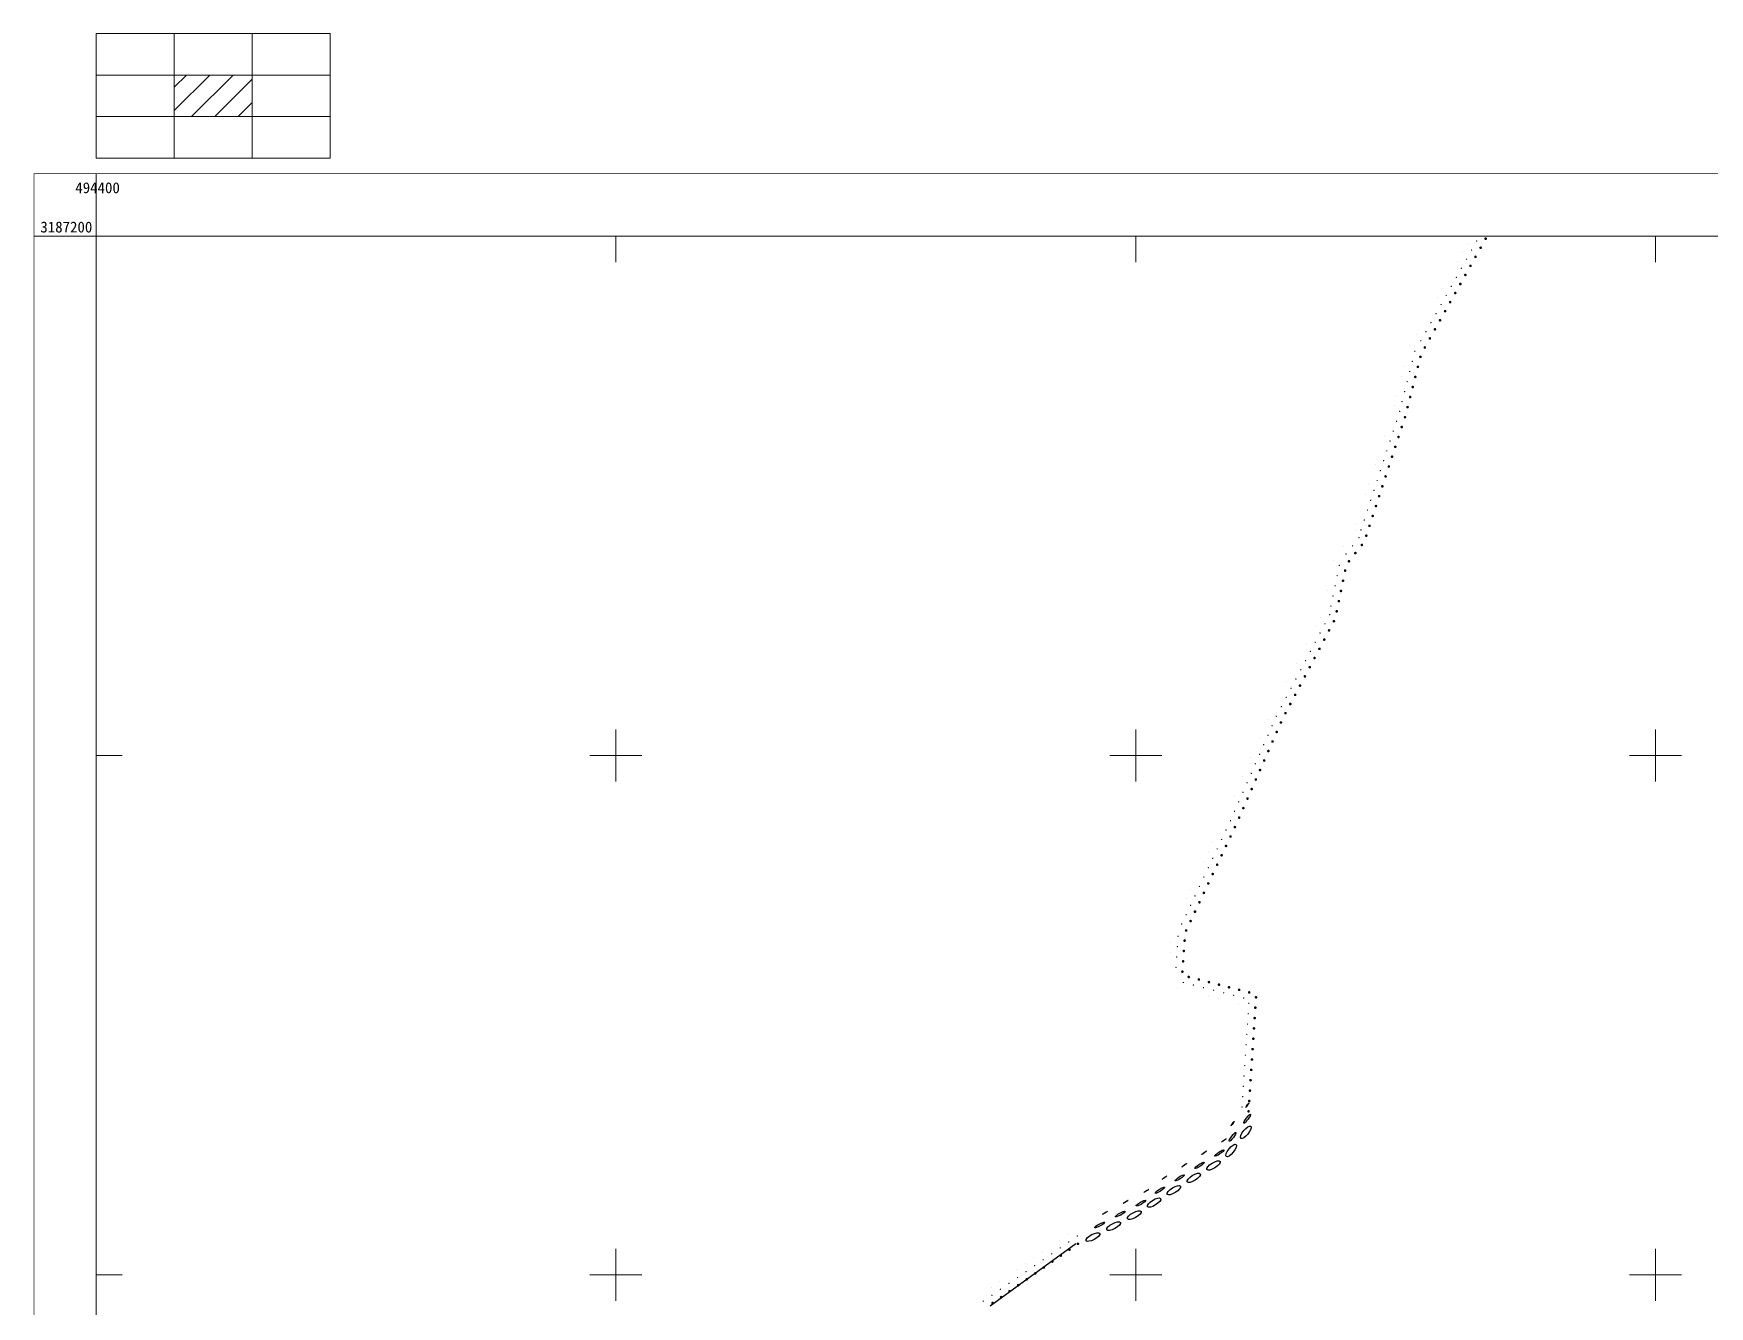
# Model space of a CAD drawing. Extents: x 494354 to 495824, y 3186148 to 3187278.
# Drawn here: x 494376 to 495021, y 3186788 to 3187278 of the extents above; entities that cross this region are included whole.
import ezdxf
from ezdxf.enums import TextEntityAlignment as Align

# ---------------------------------------------------------------- set-up
doc = ezdxf.new("R2010")
doc.units = 0
doc.header["$LTSCALE"] = 2
doc.layers.get('0').update_dxf_attribs({"linetype": 'CONTINUOUS'})
doc.layers.add('图廓层', color=7, linetype='CONTINUOUS')
doc.styles.get("Standard").update_dxf_attribs({"font": 'rs.shx', "bigfont": 'hztxt.shx'})
doc.styles.add('宋体', font='SimSun.ttf')

msp = doc.modelspace()

# ---------------------------------------------------------------- hatches: boundary and pattern name
at = {"layer": '图廓层', "linetype": 'Continuous', "lineweight": 0}
h = msp.add_hatch(dxfattribs=at)
h.set_pattern_fill('ANSI31', scale=2, style=0)
h.set_pattern_definition([(45, (489706.09, 3183269.7964), (-4.490128, 4.490128), [])])
h.paths.add_polyline_path([(494460, 3187246), (494460, 3187262), (494430, 3187262), (494430, 3187246)])

# ---------------------------------------------------------------- linework, layer by layer
at = {"flags": 128}
for points, const_width in [([(494929.64, 3187200.67, 1), (494929.69, 3187200.67, 1)], 0.05), ([(494934.44, 3187199.01, 1), (494934.94, 3187199.01, 1)], 0.5), ([(494925.74, 3187193.69, 1), (494925.79, 3187193.69, 1)], 0.05), ([(494927.69, 3187197.18, 1), (494927.74, 3187197.18, 1)], 0.05), ([(494929.12, 3187194.61, 1), (494929.37, 3187194.61, 1)], 0.25), ([(494931.08, 3187198.1, 1), (494931.33, 3187198.1, 1)], 0.25), ([(494932.49, 3187195.52, 1), (494932.99, 3187195.52, 1)], 0.5), ([(494921.83, 3187186.71, 1), (494921.88, 3187186.71, 1)], 0.05), ([(494923.78, 3187190.2, 1), (494923.83, 3187190.2, 1)], 0.05), ([(494925.22, 3187187.62, 1), (494925.47, 3187187.62, 1)], 0.25), ([(494927.17, 3187191.11, 1), (494927.42, 3187191.11, 1)], 0.25), ([(494928.58, 3187188.54, 1), (494929.08, 3187188.54, 1)], 0.5), ([(494930.53, 3187192.03, 1), (494931.03, 3187192.03, 1)], 0.5), ([(494917.93, 3187179.73, 1), (494917.98, 3187179.73, 1)], 0.05), ([(494919.88, 3187183.22, 1), (494919.93, 3187183.22, 1)], 0.05), ([(494921.31, 3187180.64, 1), (494921.56, 3187180.64, 1)], 0.25), ([(494923.27, 3187184.13, 1), (494923.52, 3187184.13, 1)], 0.25), ([(494924.68, 3187181.56, 1), (494925.18, 3187181.56, 1)], 0.5), ([(494926.63, 3187185.05, 1), (494927.13, 3187185.05, 1)], 0.5), ([(494915.97, 3187176.24, 1), (494916.02, 3187176.24, 1)], 0.05), ([(494917.41, 3187173.66, 1), (494917.66, 3187173.66, 1)], 0.25), ([(494919.36, 3187177.15, 1), (494919.61, 3187177.15, 1)], 0.25), ([(494920.77, 3187174.57, 1), (494921.27, 3187174.57, 1)], 0.5), ([(494922.72, 3187178.06, 1), (494923.22, 3187178.06, 1)], 0.5), ([(494912.07, 3187169.25, 1), (494912.12, 3187169.25, 1)], 0.05), ([(494913.5, 3187166.68, 1), (494913.75, 3187166.68, 1)], 0.25), ([(494914.02, 3187172.75, 1), (494914.07, 3187172.75, 1)], 0.05), ([(494915.46, 3187170.17, 1), (494915.71, 3187170.17, 1)], 0.25), ([(494916.87, 3187167.59, 1), (494917.37, 3187167.59, 1)], 0.5), ([(494918.82, 3187171.08, 1), (494919.32, 3187171.08, 1)], 0.5), ([(494908.16, 3187162.27, 1), (494908.21, 3187162.27, 1)], 0.05), ([(494910.11, 3187165.76, 1), (494910.16, 3187165.76, 1)], 0.05), ([(494911.55, 3187163.19, 1), (494911.8, 3187163.19, 1)], 0.25), ([(494912.96, 3187160.61, 1), (494913.46, 3187160.61, 1)], 0.5), ([(494914.91, 3187164.1, 1), (494915.41, 3187164.1, 1)], 0.5), ([(494904.26, 3187153.84, 1), (494904.31, 3187153.84, 1)], 0.05), ([(494905.25, 3187157.71, 1), (494905.3, 3187157.71, 1)], 0.05), ([(494907.3, 3187155.62, 1), (494907.55, 3187155.62, 1)], 0.25), ([(494909.32, 3187153.52, 1), (494909.82, 3187153.52, 1)], 0.5), ([(494909.6, 3187159.7, 1), (494909.85, 3187159.7, 1)], 0.25), ([(494911.01, 3187157.12, 1), (494911.51, 3187157.12, 1)], 0.5), ([(494903.28, 3187149.96, 1), (494903.33, 3187149.96, 1)], 0.05), ([(494905.32, 3187147.86, 1), (494905.57, 3187147.86, 1)], 0.25), ([(494906.31, 3187151.74, 1), (494906.56, 3187151.74, 1)], 0.25), ([(494908.33, 3187149.64, 1), (494908.83, 3187149.64, 1)], 0.5), ([(494901.3, 3187142.21, 1), (494901.35, 3187142.21, 1)], 0.05), ([(494902.29, 3187146.08, 1), (494902.34, 3187146.08, 1)], 0.05), ([(494904.33, 3187143.99, 1), (494904.58, 3187143.99, 1)], 0.25), ([(494906.36, 3187141.89, 1), (494906.86, 3187141.89, 1)], 0.5), ([(494907.34, 3187145.77, 1), (494907.84, 3187145.77, 1)], 0.5), ([(494899.6, 3187134.73, 1), (494899.65, 3187134.73, 1)], 0.05), ([(494900.31, 3187138.33, 1), (494900.36, 3187138.33, 1)], 0.05), ([(494902.36, 3187136.24, 1), (494902.61, 3187136.24, 1)], 0.25), ([(494903.35, 3187140.11, 1), (494903.6, 3187140.11, 1)], 0.25), ([(494904.38, 3187134.14, 1), (494904.88, 3187134.14, 1)], 0.5), ([(494905.37, 3187138.02, 1), (494905.87, 3187138.02, 1)], 0.5), ([(494898.35, 3187130.93, 1), (494898.4, 3187130.93, 1)], 0.05), ([(494900.26, 3187128.7, 1), (494900.51, 3187128.7, 1)], 0.25), ([(494901.5, 3187132.5, 1), (494901.75, 3187132.5, 1)], 0.25), ([(494903.38, 3187130.27, 1), (494903.88, 3187130.27, 1)], 0.5), ([(494895.87, 3187123.33, 1), (494895.92, 3187123.33, 1)], 0.05), ([(494897.11, 3187127.13, 1), (494897.16, 3187127.13, 1)], 0.05), ([(494899.02, 3187124.9, 1), (494899.27, 3187124.9, 1)], 0.25), ([(494900.89, 3187122.66, 1), (494901.39, 3187122.66, 1)], 0.5), ([(494902.14, 3187126.47, 1), (494902.64, 3187126.47, 1)], 0.5), ([(494893.38, 3187115.72, 1), (494893.43, 3187115.72, 1)], 0.05), ([(494894.63, 3187119.53, 1), (494894.68, 3187119.53, 1)], 0.05), ([(494896.53, 3187117.29, 1), (494896.78, 3187117.29, 1)], 0.25), ([(494897.77, 3187121.09, 1), (494898.02, 3187121.09, 1)], 0.25), ([(494898.41, 3187115.06, 1), (494898.91, 3187115.06, 1)], 0.5), ([(494899.65, 3187118.86, 1), (494900.15, 3187118.86, 1)], 0.5), ([(494892.14, 3187111.92, 1), (494892.19, 3187111.92, 1)], 0.05), ([(494894.05, 3187109.69, 1), (494894.3, 3187109.69, 1)], 0.25), ([(494895.29, 3187113.49, 1), (494895.54, 3187113.49, 1)], 0.25), ([(494897.17, 3187111.26, 1), (494897.67, 3187111.26, 1)], 0.5), ([(494889.66, 3187104.32, 1), (494889.71, 3187104.32, 1)], 0.05), ([(494890.9, 3187108.12, 1), (494890.95, 3187108.12, 1)], 0.05), ([(494891.56, 3187102.08, 1), (494891.81, 3187102.08, 1)], 0.25), ([(494892.8, 3187105.89, 1), (494893.05, 3187105.89, 1)], 0.25), ([(494894.68, 3187103.65, 1), (494895.18, 3187103.65, 1)], 0.5), ([(494895.92, 3187107.46, 1), (494896.42, 3187107.46, 1)], 0.5), ([(494887.17, 3187096.71, 1), (494887.22, 3187096.71, 1)], 0.05), ([(494888.42, 3187100.51, 1), (494888.47, 3187100.51, 1)], 0.05), ([(494890.32, 3187098.28, 1), (494890.57, 3187098.28, 1)], 0.25), ([(494892.2, 3187096.05, 1), (494892.7, 3187096.05, 1)], 0.5), ([(494893.44, 3187099.85, 1), (494893.94, 3187099.85, 1)], 0.5), ([(494885.93, 3187092.91, 1), (494885.98, 3187092.91, 1)], 0.05), ([(494887.83, 3187090.68, 1), (494888.08, 3187090.68, 1)], 0.25), ([(494889.08, 3187094.48, 1), (494889.33, 3187094.48, 1)], 0.25), ([(494890.96, 3187092.25, 1), (494891.46, 3187092.25, 1)], 0.5), ([(494882.31, 3187083.52, 1), (494882.36, 3187083.52, 1)], 0.05), ([(494884.69, 3187089.11, 1), (494884.74, 3187089.11, 1)], 0.05), ([(494884.79, 3187086.66, 1), (494884.84, 3187086.66, 1)], 0.05), ([(494885.8, 3187083.87, 1), (494886.05, 3187083.87, 1)], 0.25), ([(494886.59, 3187086.88, 1), (494886.84, 3187086.88, 1)], 0.25), ([(494888.47, 3187084.64, 1), (494888.97, 3187084.64, 1)], 0.5), ([(494889.71, 3187088.44, 1), (494890.21, 3187088.44, 1)], 0.5), ([(494879.83, 3187080.38, 1), (494879.88, 3187080.38, 1)], 0.05), ([(494880.84, 3187077.59, 1), (494881.09, 3187077.59, 1)], 0.25), ([(494883.32, 3187080.73, 1), (494883.57, 3187080.73, 1)], 0.25), ([(494884.3, 3187077.94, 1), (494884.8, 3187077.94, 1)], 0.5), ([(494886.78, 3187081.08, 1), (494887.28, 3187081.08, 1)], 0.5), ([(494875.28, 3187071.27, 1), (494875.33, 3187071.27, 1)], 0.05), ([(494876.09, 3187075.19, 1), (494876.14, 3187075.19, 1)], 0.05), ([(494878.23, 3187073.19, 1), (494878.48, 3187073.19, 1)], 0.25), ([(494880.35, 3187071.2, 1), (494880.85, 3187071.2, 1)], 0.5), ([(494881.82, 3187074.8, 1), (494882.32, 3187074.8, 1)], 0.5), ([(494874.47, 3187067.35, 1), (494874.52, 3187067.35, 1)], 0.05), ([(494876.61, 3187065.36, 1), (494876.86, 3187065.36, 1)], 0.25), ([(494877.42, 3187069.27, 1), (494877.67, 3187069.27, 1)], 0.25), ([(494878.73, 3187063.36, 1), (494879.23, 3187063.36, 1)], 0.5), ([(494879.54, 3187067.28, 1), (494880.04, 3187067.28, 1)], 0.5), ([(494872.85, 3187059.52, 1), (494872.9, 3187059.52, 1)], 0.05), ([(494873.66, 3187063.43, 1), (494873.71, 3187063.43, 1)], 0.05), ([(494874.99, 3187057.52, 1), (494875.24, 3187057.52, 1)], 0.25), ([(494875.8, 3187061.44, 1), (494876.05, 3187061.44, 1)], 0.25), ([(494877.92, 3187059.44, 1), (494878.42, 3187059.44, 1)], 0.5), ([(494871.19, 3187053.24, 1), (494871.24, 3187053.24, 1)], 0.05), ([(494872.69, 3187050.7, 1), (494872.94, 3187050.7, 1)], 0.25), ([(494873.05, 3187056.78, 1), (494873.1, 3187056.78, 1)], 0.05), ([(494874.56, 3187054.24, 1), (494874.81, 3187054.24, 1)], 0.25), ([(494876.03, 3187051.71, 1), (494876.53, 3187051.71, 1)], 0.5), ([(494877.11, 3187055.53, 1), (494877.61, 3187055.53, 1)], 0.5), ([(494867.47, 3187046.16, 1), (494867.52, 3187046.16, 1)], 0.05), ([(494869.33, 3187049.7, 1), (494869.38, 3187049.7, 1)], 0.05), ([(494870.83, 3187047.16, 1), (494871.08, 3187047.16, 1)], 0.25), ([(494872.31, 3187044.63, 1), (494872.81, 3187044.63, 1)], 0.5), ([(494874.17, 3187048.17, 1), (494874.67, 3187048.17, 1)], 0.5), ([(494863.74, 3187039.08, 1), (494863.79, 3187039.08, 1)], 0.05), ([(494865.61, 3187042.62, 1), (494865.66, 3187042.62, 1)], 0.05), ([(494867.11, 3187040.08, 1), (494867.36, 3187040.08, 1)], 0.25), ([(494868.58, 3187037.55, 1), (494869.08, 3187037.55, 1)], 0.5), ([(494868.97, 3187043.62, 1), (494869.22, 3187043.62, 1)], 0.25), ([(494870.45, 3187041.09, 1), (494870.95, 3187041.09, 1)], 0.5), ([(494860.02, 3187032, 1), (494860.07, 3187032, 1)], 0.05), ([(494861.88, 3187035.54, 1), (494861.93, 3187035.54, 1)], 0.05), ([(494863.38, 3187033, 1), (494863.63, 3187033, 1)], 0.25), ([(494865.24, 3187036.54, 1), (494865.49, 3187036.54, 1)], 0.25), ([(494866.72, 3187034.01, 1), (494867.22, 3187034.01, 1)], 0.5), ([(494856.29, 3187024.92, 1), (494856.34, 3187024.92, 1)], 0.05), ([(494858.16, 3187028.46, 1), (494858.21, 3187028.46, 1)], 0.05), ([(494859.66, 3187025.92, 1), (494859.91, 3187025.92, 1)], 0.25), ([(494861.52, 3187029.46, 1), (494861.77, 3187029.46, 1)], 0.25), ([(494863, 3187026.93, 1), (494863.5, 3187026.93, 1)], 0.5), ([(494864.86, 3187030.47, 1), (494865.36, 3187030.47, 1)], 0.5), ([(494854.43, 3187021.38, 1), (494854.48, 3187021.38, 1)], 0.05), ([(494855.93, 3187018.84, 1), (494856.18, 3187018.84, 1)], 0.25), ([(494857.8, 3187022.38, 1), (494858.05, 3187022.38, 1)], 0.25), ([(494859.27, 3187019.84, 1), (494859.77, 3187019.84, 1)], 0.5), ([(494861.13, 3187023.38, 1), (494861.63, 3187023.38, 1)], 0.5), ([(494850.7, 3187013.89, 1), (494850.75, 3187013.89, 1)], 0.05), ([(494852.31, 3187017.56, 1), (494852.36, 3187017.56, 1)], 0.05), ([(494853.98, 3187015.14, 1), (494854.23, 3187015.14, 1)], 0.25), ([(494855.64, 3187012.72, 1), (494856.14, 3187012.72, 1)], 0.5), ([(494857.41, 3187016.3, 1), (494857.91, 3187016.3, 1)], 0.5), ([(494847.49, 3187006.57, 1), (494847.54, 3187006.57, 1)], 0.05), ([(494849.09, 3187010.23, 1), (494849.14, 3187010.23, 1)], 0.05), ([(494850.77, 3187007.81, 1), (494851.02, 3187007.81, 1)], 0.25), ([(494852.42, 3187005.4, 1), (494852.92, 3187005.4, 1)], 0.5), ([(494852.38, 3187011.48, 1), (494852.63, 3187011.48, 1)], 0.25), ([(494854.03, 3187009.06, 1), (494854.53, 3187009.06, 1)], 0.5), ([(494844.27, 3186999.24, 1), (494844.32, 3186999.24, 1)], 0.05), ([(494845.88, 3187002.9, 1), (494845.93, 3187002.9, 1)], 0.05), ([(494847.56, 3187000.49, 1), (494847.81, 3187000.49, 1)], 0.25), ([(494849.16, 3187004.15, 1), (494849.41, 3187004.15, 1)], 0.25), ([(494850.81, 3187001.73, 1), (494851.31, 3187001.73, 1)], 0.5), ([(494842.67, 3186995.58, 1), (494842.72, 3186995.58, 1)], 0.05), ([(494844.34, 3186993.16, 1), (494844.59, 3186993.16, 1)], 0.25), ([(494845.95, 3186996.82, 1), (494846.2, 3186996.82, 1)], 0.25), ([(494847.6, 3186994.41, 1), (494848.1, 3186994.41, 1)], 0.5), ([(494849.21, 3186998.07, 1), (494849.71, 3186998.07, 1)], 0.5), ([(494839.45, 3186988.25, 1), (494839.5, 3186988.25, 1)], 0.05), ([(494841.06, 3186991.92, 1), (494841.11, 3186991.92, 1)], 0.05), ([(494842.74, 3186989.5, 1), (494842.99, 3186989.5, 1)], 0.25), ([(494844.39, 3186987.08, 1), (494844.89, 3186987.08, 1)], 0.5), ([(494845.99, 3186990.74, 1), (494846.49, 3186990.74, 1)], 0.5), ([(494836.24, 3186980.93, 1), (494836.29, 3186980.93, 1)], 0.05), ([(494837.85, 3186984.59, 1), (494837.9, 3186984.59, 1)], 0.05), ([(494839.52, 3186982.17, 1), (494839.77, 3186982.17, 1)], 0.25), ([(494841.17, 3186979.75, 1), (494841.67, 3186979.75, 1)], 0.5), ([(494841.13, 3186985.84, 1), (494841.38, 3186985.84, 1)], 0.25), ([(494842.78, 3186983.42, 1), (494843.28, 3186983.42, 1)], 0.5), ([(494833.03, 3186973.75, 1), (494833.08, 3186973.75, 1)], 0.05), ([(494834.74, 3186977.37, 1), (494834.79, 3186977.37, 1)], 0.05), ([(494836.35, 3186974.91, 1), (494836.6, 3186974.91, 1)], 0.25), ([(494837.91, 3186978.51, 1), (494838.16, 3186978.51, 1)], 0.25), ([(494839.57, 3186976.09, 1), (494840.07, 3186976.09, 1)], 0.5), ([(494831.33, 3186970.13, 1), (494831.38, 3186970.13, 1)], 0.05), ([(494832.94, 3186967.67, 1), (494833.19, 3186967.67, 1)], 0.25), ([(494834.64, 3186971.29, 1), (494834.89, 3186971.29, 1)], 0.25), ([(494836.23, 3186968.82, 1), (494836.73, 3186968.82, 1)], 0.5), ([(494837.93, 3186972.44, 1), (494838.43, 3186972.44, 1)], 0.5), ([(494827.91, 3186962.9, 1), (494827.96, 3186962.9, 1)], 0.05), ([(494829.52, 3186960.43, 1), (494829.77, 3186960.43, 1)], 0.25), ([(494829.62, 3186966.52, 1), (494829.67, 3186966.52, 1)], 0.05), ([(494831.23, 3186964.05, 1), (494831.48, 3186964.05, 1)], 0.25), ([(494832.82, 3186961.59, 1), (494833.32, 3186961.59, 1)], 0.5), ([(494834.52, 3186965.2, 1), (494835.02, 3186965.2, 1)], 0.5), ([(494824.5, 3186955.66, 1), (494824.55, 3186955.66, 1)], 0.05), ([(494826.21, 3186959.28, 1), (494826.26, 3186959.28, 1)], 0.05), ([(494827.82, 3186956.82, 1), (494828.07, 3186956.82, 1)], 0.25), ([(494829.4, 3186954.35, 1), (494829.9, 3186954.35, 1)], 0.5), ([(494831.11, 3186957.97, 1), (494831.61, 3186957.97, 1)], 0.5), ([(494821.09, 3186948.43, 1), (494821.14, 3186948.43, 1)], 0.05), ([(494822.8, 3186952.04, 1), (494822.85, 3186952.04, 1)], 0.05), ([(494824.41, 3186949.58, 1), (494824.66, 3186949.58, 1)], 0.25), ([(494825.99, 3186947.11, 1), (494826.49, 3186947.11, 1)], 0.5), ([(494826.11, 3186953.2, 1), (494826.36, 3186953.2, 1)], 0.25), ([(494827.7, 3186950.73, 1), (494828.2, 3186950.73, 1)], 0.5), ([(494817.68, 3186941.19, 1), (494817.73, 3186941.19, 1)], 0.05), ([(494819.39, 3186944.81, 1), (494819.44, 3186944.81, 1)], 0.05), ([(494821, 3186942.34, 1), (494821.25, 3186942.34, 1)], 0.25), ([(494822.7, 3186945.96, 1), (494822.95, 3186945.96, 1)], 0.25), ([(494824.29, 3186943.5, 1), (494824.79, 3186943.5, 1)], 0.5), ([(494815.97, 3186937.57, 1), (494816.02, 3186937.57, 1)], 0.05), ([(494817.58, 3186935.11, 1), (494817.83, 3186935.11, 1)], 0.25), ([(494819.29, 3186938.72, 1), (494819.54, 3186938.72, 1)], 0.25), ([(494820.88, 3186936.26, 1), (494821.38, 3186936.26, 1)], 0.5), ([(494822.58, 3186939.88, 1), (494823.08, 3186939.88, 1)], 0.5), ([(494813.53, 3186928.1, 1), (494813.58, 3186928.1, 1)], 0.05), ([(494813.81, 3186932.09, 1), (494813.86, 3186932.09, 1)], 0.05), ([(494816.2, 3186930.41, 1), (494816.45, 3186930.41, 1)], 0.25), ([(494818.56, 3186928.74, 1), (494819.06, 3186928.74, 1)], 0.5), ([(494819.17, 3186932.64, 1), (494819.67, 3186932.64, 1)], 0.5), ([(494813.25, 3186924.11, 1), (494813.3, 3186924.11, 1)], 0.05), ([(494815.64, 3186922.43, 1), (494815.89, 3186922.43, 1)], 0.25), ([(494815.92, 3186926.42, 1), (494816.17, 3186926.42, 1)], 0.25), ([(494818.28, 3186924.75, 1), (494818.78, 3186924.75, 1)], 0.5), ([(494812.98, 3186920.12, 1), (494813.03, 3186920.12, 1)], 0.05), ([(494815.37, 3186918.44, 1), (494815.62, 3186918.44, 1)], 0.25), ([(494817.73, 3186916.77, 1), (494818.23, 3186916.77, 1)], 0.5), ([(494818.01, 3186920.76, 1), (494818.51, 3186920.76, 1)], 0.5), ([(494820.18, 3186914.75, 1), (494820.68, 3186914.75, 1)], 0.5), ([(494816.21, 3186910.46, 1), (494816.26, 3186910.46, 1)], 0.05), ([(494818.21, 3186912.6, 1), (494818.46, 3186912.6, 1)], 0.25), ([(494820.08, 3186909.46, 1), (494820.13, 3186909.46, 1)], 0.05), ([(494822.08, 3186911.61, 1), (494822.33, 3186911.61, 1)], 0.25), ([(494824.05, 3186913.76, 1), (494824.55, 3186913.76, 1)], 0.5), ([(494825.96, 3186910.62, 1), (494826.21, 3186910.62, 1)], 0.25), ([(494827.93, 3186912.76, 1), (494828.43, 3186912.76, 1)], 0.5), ([(494829.83, 3186909.63, 1), (494830.08, 3186909.63, 1)], 0.25), ([(494831.8, 3186911.77, 1), (494832.3, 3186911.77, 1)], 0.5), ([(494833.71, 3186908.64, 1), (494833.96, 3186908.64, 1)], 0.25), ([(494835.68, 3186910.78, 1), (494836.18, 3186910.78, 1)], 0.5), ([(494839.55, 3186909.79, 1), (494840.05, 3186909.79, 1)], 0.5), ([(494841.3, 3186910.24, 1), (494841.35, 3186910.24, 1)], 0.05), ([(494843.43, 3186908.8, 1), (494843.93, 3186908.8, 1)], 0.5), ([(494843.69, 3186908.57, 1), (494843.94, 3186908.57, 1)], 0.25), ([(494823.96, 3186908.47, 1), (494824.01, 3186908.47, 1)], 0.05), ([(494827.83, 3186907.48, 1), (494827.88, 3186907.48, 1)], 0.05), ([(494831.71, 3186906.49, 1), (494831.76, 3186906.49, 1)], 0.05), ([(494835.59, 3186905.5, 1), (494835.64, 3186905.5, 1)], 0.05), ([(494837.58, 3186907.65, 1), (494837.83, 3186907.65, 1)], 0.25), ([(494839.46, 3186904.51, 1), (494839.51, 3186904.51, 1)], 0.05), ([(494841.03, 3186906.25, 1), (494841.08, 3186906.25, 1)], 0.05), ([(494841.46, 3186906.66, 1), (494841.71, 3186906.66, 1)], 0.25), ([(494843.43, 3186904.58, 1), (494843.68, 3186904.58, 1)], 0.25), ([(494845.8, 3186902.92, 1), (494846.3, 3186902.92, 1)], 0.5), ([(494846.06, 3186906.91, 1), (494846.56, 3186906.91, 1)], 0.5), ([(494840.51, 3186898.27, 1), (494840.56, 3186898.27, 1)], 0.05), ([(494840.77, 3186902.26, 1), (494840.82, 3186902.26, 1)], 0.05), ([(494842.9, 3186896.6, 1), (494843.15, 3186896.6, 1)], 0.25), ([(494843.17, 3186900.59, 1), (494843.42, 3186900.59, 1)], 0.25), ([(494845.54, 3186898.92, 1), (494846.04, 3186898.92, 1)], 0.5), ([(494839.99, 3186890.28, 1), (494840.04, 3186890.28, 1)], 0.05), ([(494840.25, 3186894.28, 1), (494840.3, 3186894.28, 1)], 0.05), ([(494842.64, 3186892.61, 1), (494842.89, 3186892.61, 1)], 0.25), ([(494845.01, 3186890.94, 1), (494845.51, 3186890.94, 1)], 0.5), ([(494845.27, 3186894.93, 1), (494845.77, 3186894.93, 1)], 0.5), ([(494839.72, 3186886.29, 1), (494839.77, 3186886.29, 1)], 0.05), ([(494842.12, 3186884.63, 1), (494842.37, 3186884.63, 1)], 0.25), ([(494842.38, 3186888.62, 1), (494842.63, 3186888.62, 1)], 0.25), ([(494844.49, 3186882.96, 1), (494844.99, 3186882.96, 1)], 0.5), ([(494844.75, 3186886.95, 1), (494845.25, 3186886.95, 1)], 0.5), ([(494839.2, 3186878.31, 1), (494839.25, 3186878.31, 1)], 0.05), ([(494839.46, 3186882.3, 1), (494839.51, 3186882.3, 1)], 0.05), ([(494841.59, 3186876.64, 1), (494841.84, 3186876.64, 1)], 0.25), ([(494841.85, 3186880.63, 1), (494842.1, 3186880.63, 1)], 0.25), ([(494844.22, 3186878.97, 1), (494844.72, 3186878.97, 1)], 0.5), ([(494838.67, 3186870.33, 1), (494838.72, 3186870.33, 1)], 0.05), ([(494838.94, 3186874.32, 1), (494838.99, 3186874.32, 1)], 0.05), ([(494841.33, 3186872.65, 1), (494841.58, 3186872.65, 1)], 0.25), ([(494843.7, 3186870.98, 1), (494844.2, 3186870.98, 1)], 0.5), ([(494843.96, 3186874.98, 1), (494844.46, 3186874.98, 1)], 0.5), ([(494838.41, 3186866.34, 1), (494838.46, 3186866.34, 1)], 0.05), ([(494840.81, 3186864.67, 1), (494841.06, 3186864.67, 1)], 0.25), ([(494841.07, 3186868.66, 1), (494841.32, 3186868.66, 1)], 0.25), ([(494843.44, 3186866.99, 1), (494843.94, 3186866.99, 1)], 0.5), ([(494843.17, 3186863, 1), (494843.67, 3186863, 1)], 0.5), ([(494770.68, 3186813.42, 1), (494770.73, 3186813.42, 1)], 0.05), ([(494773.97, 3186815.7, 1), (494774.02, 3186815.7, 1)], 0.05), ([(494774.12, 3186812.71, 1), (494774.37, 3186812.71, 1)], 0.25), ([(494777.25, 3186817.98, 1), (494777.3, 3186817.98, 1)], 0.05), ([(494777.4, 3186814.99, 1), (494777.65, 3186814.99, 1)], 0.25), ([(494777.53, 3186812, 1), (494778.03, 3186812, 1)], 0.5), ([(494760.82, 3186806.58, 1), (494760.87, 3186806.58, 1)], 0.05), ([(494764.11, 3186808.86, 1), (494764.16, 3186808.86, 1)], 0.05), ([(494764.26, 3186805.87, 1), (494764.51, 3186805.87, 1)], 0.25), ([(494767.39, 3186811.14, 1), (494767.44, 3186811.14, 1)], 0.05), ([(494767.54, 3186808.15, 1), (494767.79, 3186808.15, 1)], 0.25), ([(494767.67, 3186805.16, 1), (494768.17, 3186805.16, 1)], 0.5), ([(494770.83, 3186810.43, 1), (494771.08, 3186810.43, 1)], 0.25), ([(494770.95, 3186807.44, 1), (494771.45, 3186807.44, 1)], 0.5), ([(494774.24, 3186809.72, 1), (494774.74, 3186809.72, 1)], 0.5), ([(494750.96, 3186799.74, 1), (494751.01, 3186799.74, 1)], 0.05), ([(494754.25, 3186802.02, 1), (494754.3, 3186802.02, 1)], 0.05), ([(494754.4, 3186799.03, 1), (494754.65, 3186799.03, 1)], 0.25), ([(494757.53, 3186804.3, 1), (494757.58, 3186804.3, 1)], 0.05), ([(494757.68, 3186801.31, 1), (494757.93, 3186801.31, 1)], 0.25), ([(494760.97, 3186803.59, 1), (494761.22, 3186803.59, 1)], 0.25), ([(494761.09, 3186800.6, 1), (494761.59, 3186800.6, 1)], 0.5), ([(494764.38, 3186802.88, 1), (494764.88, 3186802.88, 1)], 0.5), ([(494741.1, 3186792.9, 1), (494741.15, 3186792.9, 1)], 0.05), ([(494744.39, 3186795.18, 1), (494744.44, 3186795.18, 1)], 0.05), ([(494747.67, 3186797.46, 1), (494747.72, 3186797.46, 1)], 0.05), ([(494747.82, 3186794.47, 1), (494748.07, 3186794.47, 1)], 0.25), ([(494751.11, 3186796.75, 1), (494751.36, 3186796.75, 1)], 0.25), ([(494751.23, 3186793.76, 1), (494751.73, 3186793.76, 1)], 0.5), ([(494754.52, 3186796.04, 1), (494755.02, 3186796.04, 1)], 0.5), ([(494757.81, 3186798.32, 1), (494758.31, 3186798.32, 1)], 0.5), ([(494741.25, 3186789.91, 1), (494741.5, 3186789.91, 1)], 0.25), ([(494744.54, 3186792.19, 1), (494744.79, 3186792.19, 1)], 0.25), ([(494744.66, 3186789.2, 1), (494745.16, 3186789.2, 1)], 0.5), ([(494747.95, 3186791.48, 1), (494748.45, 3186791.48, 1)], 0.5)]:
    msp.add_lwpolyline(points, format="xyb", close=True, dxfattribs=dict(at, const_width=const_width))
msp.add_lwpolyline([(494777, 3186812), (494744, 3186788)], dxfattribs=at)
for centre, major_axis, ratio in [((494842.96, 3186865.34), (-0.633, -0.897), 0.032606), ((494837.32, 3186858.33), (-0.633, -0.897), 0.032606), ((494842.37, 3186854.92), (-1.88, -2.34), 0.347378), ((494842.91, 3186860.17), (-1.3, -1.7), 0.188695), ((494833.94, 3186851.81), (-0.892, -0.639), 0.032606), ((494837.27, 3186853.16), (-1.3, -1.7), 0.188695), ((494826.31, 3186847.04), (-0.892, -0.639), 0.032606), ((494832.2, 3186846.95), (-1.78, -1.18), 0.188695), ((494836.73, 3186847.91), (-1.88, -2.34), 0.347378), ((494811.06, 3186837.49), (-0.893, -0.638), 0.032606), ((494816.94, 3186837.4), (-1.78, -1.18), 0.188695), ((494818.68, 3186842.26), (-0.892, -0.639), 0.032606), ((494822.33, 3186837.39), (-2.54, -1.59), 0.347378), ((494824.57, 3186842.17), (-1.78, -1.18), 0.188695), ((494829.96, 3186842.16), (-2.54, -1.59), 0.347378), ((494804.11, 3186832.39), (-0.935, -0.574), 0.032606), ((494809.31, 3186832.63), (-1.78, -1.17), 0.188695), ((494814.7, 3186832.62), (-2.54, -1.59), 0.347378), ((494796.16, 3186828.16), (-0.935, -0.574), 0.032606), ((494799.46, 3186823.05), (-2.65, -1.41), 0.347378), ((494802.02, 3186827.66), (-1.86, -1.05), 0.188695), ((494807.07, 3186827.85), (-2.54, -1.59), 0.347378), ((494786.13, 3186819.22), (-1.86, -1.05), 0.188695), ((494788.21, 3186823.94), (-0.935, -0.574), 0.032606), ((494791.51, 3186818.82), (-2.65, -1.41), 0.347378), ((494794.07, 3186823.44), (-1.86, -1.05), 0.188695), ((494783.56, 3186814.6), (-2.65, -1.41), 0.347378)]:
    msp.add_ellipse(centre, major_axis=major_axis, ratio=ratio)
at = {"layer": '图廓层', "color": 7, "linetype": 'Continuous', "lineweight": 0}
msp.add_line((494376, 3187200), (495824, 3187200), dxfattribs=at)
at = {"layer": '图廓层', "color": 7, "lineweight": 0}
for points in [[(494400, 3187230), (494400, 3187278)], [(494400, 3187278), (494490, 3187278)], [(494430, 3187230), (494430, 3187278)], [(494460, 3187230), (494460, 3187278)], [(494490, 3187230), (494490, 3187278)], [(494400, 3187262), (494490, 3187262)], [(494430, 3187246), (494460, 3187246), (494460, 3187262), (494430, 3187262), (494430, 3187246)], [(494400, 3187246), (494490, 3187246)], [(494400, 3187230), (494490, 3187230)], [(494400, 3186176), (494400, 3187224)], [(494600, 3187190), (494600, 3187200)], [(494800, 3187190), (494800, 3187200)], [(495000, 3187190), (495000, 3187200)], [(494600, 3186990), (494600, 3187010)], [(494800, 3186990), (494800, 3187010)], [(495000, 3186990), (495000, 3187010)], [(494400, 3187000), (494410, 3187000)], [(494590, 3187000), (494610, 3187000)], [(494790, 3187000), (494810, 3187000)], [(494990, 3187000), (495010, 3187000)], [(494600, 3186790), (494600, 3186810)], [(494800, 3186790), (494800, 3186810)], [(495000, 3186790), (495000, 3186810)], [(494400, 3186800), (494410, 3186800)], [(494590, 3186800), (494610, 3186800)], [(494790, 3186800), (494810, 3186800)], [(494990, 3186800), (495010, 3186800)]]:
    msp.add_lwpolyline(points, dxfattribs=at)
at = {"layer": '图廓层', "color": 7, "const_width": 0.3}
msp.add_lwpolyline([(494376, 3186176), (494376, 3187224), (495824, 3187224), (495824, 3186176), (494376, 3186176)], dxfattribs=at)

# ---------------------------------------------------------------- texts
at = {"layer": '图廓层', "color": 7, "style": '宋体'}
msp.add_text('494400', height=4.2, dxfattribs=at).set_placement((494409.07, 3187218.61), align=Align.MIDDLE_RIGHT)
msp.add_text('3187200', height=4.2, dxfattribs=at).set_placement((494388.48, 3187203.45), align=Align.MIDDLE)
at = {"layer": '图廓层', "color": 7, "insert": (494468.62, 3187241.16), "char_height": 5.5, "attachment_point": 1}
msp.add_mtext('{\\fSimHei|b0|i0|c134|p0; }', dxfattribs=at)

doc.saveas('drawing.dxf')
